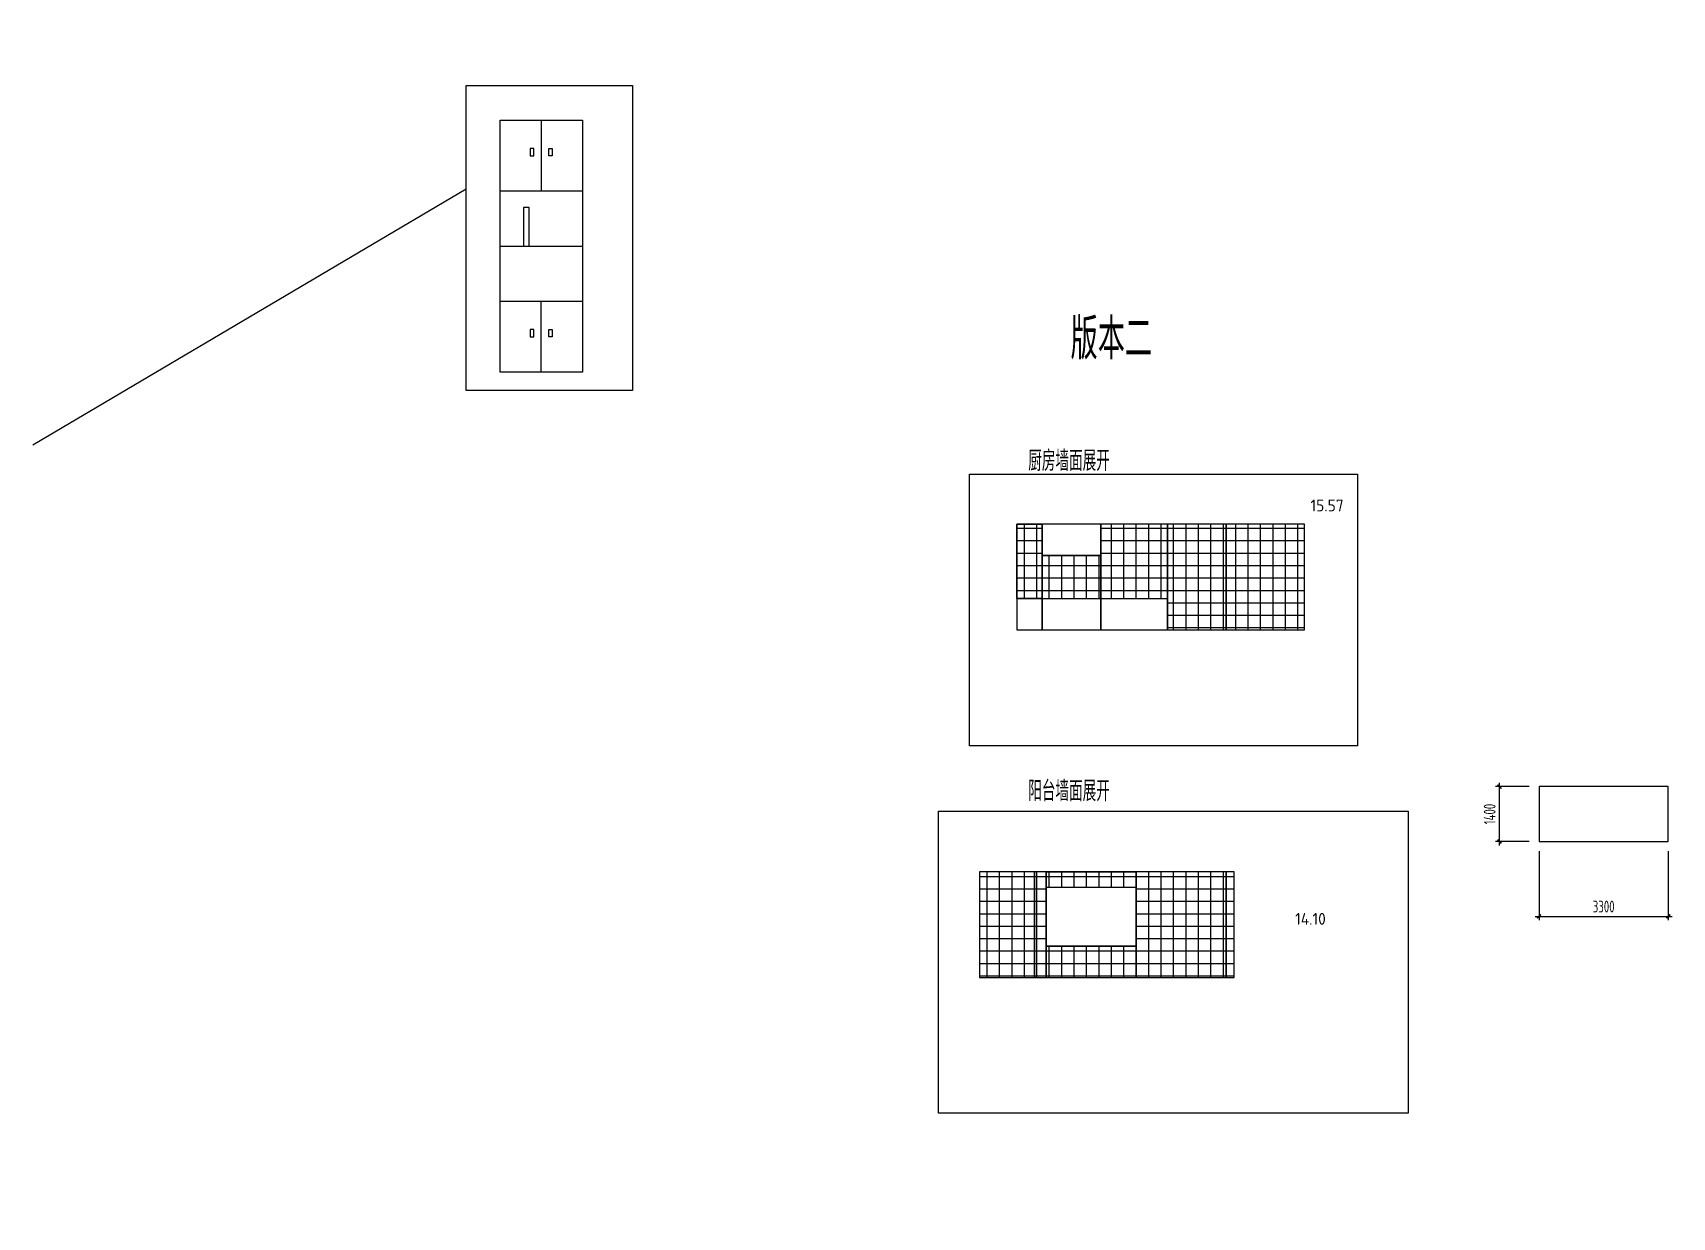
# Model space of a CAD drawing. Header units: millimetres. Extents: x -133666 to 880576, y -269375 to 86941.
# Drawn here: x -35166 to 6700, y -51246 to -21008 of the extents above; entities that cross this region are included whole.
import ezdxf

# ---------------------------------------------------------------- set-up
doc = ezdxf.new("R2010")
doc.units = ezdxf.units.MM
doc.header["$LTSCALE"] = 1000
doc.layers.get('0').update_dxf_attribs({"linetype": 'CONTINUOUS'})
doc.layers.get('Defpoints').update_dxf_attribs({"color": 6, "linetype": 'CONTINUOUS'})
for name, color, linetype in [('DIM', 3, 'CONTINUOUS'), ('PUB_TEXT', 7, 'CONTINUOUS'), ('W-尺寸', 5, 'CONTINUOUS')]:
    doc.layers.add(name, color=color, linetype=linetype)
doc.layers.add('S-ANNO-REVS', color=1, linetype='CONTINUOUS', true_color=0xff0000, plot=False)
doc.styles.add('DIM', font='', dxfattribs={"width": 0.7})
doc.styles.get("Standard").update_dxf_attribs({"font": 'tssdeng.shx', "bigfont": 'tssdchn.shx'})
doc.styles.add('ZZ', font='tssdeng.shx', dxfattribs={"width": 0.7, "bigfont": 'tssdchn.shx'})
doc.styles.get('DIM').set_extended_font_data('SimSun')
doc.dimstyles.new('50', dxfattribs={"dimscale": 50, "dimtxt": 2, "dimasz": 1, "dimexe": 1, "dimexo": 1, "dimgap": 1, "dimtad": 1, "dimdec": 0, "dimzin": 0, "dimdsep": 46, "dimtxsty": 'DIM', "dimblk": 'ARCHTICK', "dimcen": 0, "dimclrd": 5, "dimclre": 5, "dimclrt": 35, "dimadec": 0, "dimazin": 0, "dimtfac": 0.5, "dimtdec": 0, "dimtix": 1, "dimtmove": 2, "dimatfit": 2, "dimldrblk": 'A', "dimfxl": 0, "dimtolj": 1, "dimtzin": 0, "dimlwd": -1, "dimlwe": -1, "dimarcsym": 0})
doc.dimstyles.new('TSSD_100_100', dxfattribs={"dimtxt": 300, "dimasz": 100, "dimexe": 100, "dimexo": 250, "dimgap": 100, "dimtad": 1, "dimdec": 0, "dimzin": 0, "dimdsep": 46, "dimtxsty": 'ZZ', "dimblk": 'ARCHTICK', "dimcen": 0, "dimdle": 100, "dimclrd": 256, "dimclrt": 7, "dimadec": 0, "dimazin": 0, "dimtfac": 1, "dimtdec": 0, "dimtix": 1, "dimtmove": 2, "dimatfit": 3, "dimfxl": 0, "dimtolj": 1, "dimtzin": 0, "dimarcsym": 0})

# ---------------------------------------------------------------- blocks, each defined once
blk = doc.blocks.new('_ArchTick')
at = {"color": 0, "linetype": 'ByBlock', "const_width": 0.4}
blk.add_lwpolyline([(-0.5, -0.5), (0.5, 0.5)], dxfattribs=at)
blk = doc.blocks.new('*D90')
at = {"layer": 'Defpoints', "color": 0, "transparency": 16777216}
for p in [(3300, -41654), (6600, -41654), (6600, -43565)]:
    blk.add_point(p, dxfattribs=at)
at = {"layer": 'DIM', "color": 0, "lineweight": -2, "transparency": 16777216}
for p, q in [((3300, -41904), (3300, -43665)), ((6600, -41904), (6600, -43665))]:
    blk.add_line(p, q, dxfattribs=at)
at = {"layer": 'DIM', "lineweight": -2, "transparency": 16777216}
blk.add_line((3200, -43565), (6700, -43565), dxfattribs=at)
at = {"layer": 'DIM', "lineweight": -2, "transparency": 16777216, "xscale": 100, "yscale": 100, "zscale": 100, "rotation": 180}
blk.add_blockref('_ArchTick', (3300, -43565), dxfattribs=at)
at = {"layer": 'DIM', "lineweight": -2, "transparency": 16777216, "xscale": 100, "yscale": 100, "zscale": 100}
blk.add_blockref('_ArchTick', (6600, -43565), dxfattribs=at)
at = {"layer": 'DIM', "color": 7, "transparency": 16777216, "insert": (4950, -43315), "char_height": 300, "attachment_point": 5, "style": 'ZZ'}
blk.add_mtext('\\A1;3300', dxfattribs=at)
blk = doc.blocks.new('*D91')
at = {"layer": 'Defpoints', "color": 0, "transparency": 16777216}
for p in [(2288, -40254), (3300, -40254), (3300, -41654)]:
    blk.add_point(p, dxfattribs=at)
at = {"layer": 'DIM', "lineweight": -2, "transparency": 16777216}
blk.add_line((2288, -41754), (2288, -40154), dxfattribs=at)
at = {"layer": 'DIM', "color": 0, "lineweight": -2, "transparency": 16777216}
for p, q in [((3050, -40254), (2188, -40254)), ((3050, -41654), (2188, -41654))]:
    blk.add_line(p, q, dxfattribs=at)
at = {"layer": 'DIM', "lineweight": -2, "transparency": 16777216, "xscale": 100, "yscale": 100, "zscale": 100}
for p, rotation in [((2288, -40254), 90), ((2288, -41654), 270)]:
    blk.add_blockref('_ArchTick', p, dxfattribs=dict(at, rotation=rotation))
at = {"layer": 'DIM', "color": 7, "transparency": 16777216, "insert": (2038, -40954), "char_height": 300, "attachment_point": 5, "rotation": 90, "style": 'ZZ'}
blk.add_mtext('\\A1;1400', dxfattribs=at)
blk = doc.blocks.new('*D670')
at = {"layer": 'Defpoints', "color": 0, "transparency": 16777216}
for p in [(-30904, -17973), (-32504, -150167), (-32504, -152367)]:
    blk.add_point(p, dxfattribs=at)
at = {"layer": 'W-尺寸', "color": 5, "transparency": 16777216}
for p, q in [((-32504, -152067), (-32504, -152417)), ((-30904, -152367), (-32504, -152367)), ((-30904, -152067), (-30904, -152417))]:
    blk.add_line(p, q, dxfattribs=at)
at = {"layer": 'W-尺寸', "color": 5, "transparency": 16777216, "xscale": 50, "yscale": 50, "zscale": 50, "rotation": 180}
blk.add_blockref('_ArchTick', (-32504, -152367), dxfattribs=at)
at = {"layer": 'W-尺寸', "color": 5, "transparency": 16777216, "xscale": 50, "yscale": 50, "zscale": 50}
blk.add_blockref('_ArchTick', (-30904, -152367), dxfattribs=at)
at = {"layer": 'W-尺寸', "color": 35, "transparency": 16777216, "insert": (-31704, -152267), "char_height": 100, "attachment_point": 5, "style": 'DIM'}
blk.add_mtext('\\A1;1600', dxfattribs=at)
blk = doc.blocks.new('A')
for p, q in [((-0.37, 0), (-2.13, 0)), ((-1.44, 1.15), (-1.09, 1.44)), ((-1.44, 1.15), (-0.37, 0)), ((-1.44, -1.15), (-0.37, 0)), ((-1.09, 1.44), (0, 0)), ((-1.09, -1.44), (0, 0)), ((-1.44, -1.15), (-1.09, -1.44))]:
    blk.add_line(p, q)
for points in [[(-1.44, 1.15), (-1.09, 1.44), (-0.37, 0), (0, 0)], [(-1.44, -1.15), (-1.09, -1.44), (-0.37, 0), (0, 0)]]:
    blk.add_solid(points)

msp = doc.modelspace()

# ---------------------------------------------------------------- hatches: boundary and pattern name
at = {"layer": 'DIM'}
h = msp.add_hatch(dxfattribs=at)
h.set_pattern_fill('NET', color=256, scale=100, style=0)
h.paths.add_polyline_path([(-9387.5, -33551.7), (-10037.5, -33551.7), (-10037.5, -35451.7), (-9387.5, -35451.7), (-9387.5, -34351.7)], flags=17)
h = msp.add_hatch(dxfattribs=at)
h.set_pattern_fill('NET', color=256, scale=100, style=0)
h.paths.add_polyline_path([(-6187.5, -33551.7), (-7887.5, -33551.7), (-7887.5, -35451.7), (-6187.5, -35451.7)], flags=17)
h = msp.add_hatch(dxfattribs=at)
h.set_pattern_fill('NET', color=256, scale=100, style=0)
h.paths.add_polyline_path([(-4687.5, -33551.7), (-6187.5, -33551.7), (-6187.5, -35451.7), (-6187.5, -36251.7), (-4687.5, -36251.7)], flags=17)
h = msp.add_hatch(dxfattribs=at)
h.set_pattern_fill('NET', color=256, scale=100, style=0)
h.paths.add_polyline_path([(-4687.5, -36251.7), (-2687.5, -36251.7), (-2687.5, -33551.7), (-4687.5, -33551.7)])
h = msp.add_hatch(dxfattribs=at)
h.set_pattern_fill('NET', color=256, scale=100, style=0)
h.paths.add_polyline_path([(-7887.5, -34351.7), (-9387.5, -34351.7), (-9387.5, -35451.7), (-7887.5, -35451.7)], flags=17)
h = msp.add_hatch(dxfattribs=at)
h.set_pattern_fill('NET', color=256, scale=100, style=0)
h.paths.add_polyline_path([(-10987.5, -45130.5), (-9587.5, -45130.5), (-9587.5, -42430.5), (-10987.5, -42430.5)])
h = msp.add_hatch(dxfattribs=at)
h.set_pattern_fill('NET', color=256, scale=100, style=0)
h.paths.add_polyline_path([(-9587.5, -45130.5), (-9287.5, -45130.5), (-9287.5, -42430.5), (-9587.5, -42430.5)])
h = msp.add_hatch(dxfattribs=at)
h.set_pattern_fill('NET', color=256, scale=100, style=0)
h.paths.add_polyline_path([(-6987.5, -42830.5), (-9287.5, -42830.5), (-9287.5, -42430.5), (-6987.5, -42430.5)])
h = msp.add_hatch(dxfattribs=at)
h.set_pattern_fill('NET', color=256, scale=100, style=0)
h.paths.add_polyline_path([(-6987.5, -45130.5), (-4687.5, -45130.5), (-4687.5, -42430.5), (-6987.5, -42430.5)])
h = msp.add_hatch(dxfattribs=at)
h.set_pattern_fill('NET', color=256, scale=100, style=0)
h.paths.add_polyline_path([(-4687.5, -45130.5), (-4487.5, -45130.5), (-4487.5, -42430.5), (-4687.5, -42430.5)])
h = msp.add_hatch(dxfattribs=at)
h.set_pattern_fill('NET', color=256, scale=100, style=0)
h.paths.add_polyline_path([(-6987.5, -44330.5), (-9287.5, -44330.5), (-9287.5, -45130.5), (-6987.5, -45130.5)])

# ---------------------------------------------------------------- linework, layer by layer
at = {"layer": 'DIM', "color": 6}
for p, q in [((-9387.5, -34351.7), (-7887.5, -34351.7)), ((-10037.5, -35451.7), (-9387.5, -35451.7)), ((-9387.5, -35451.7), (-7887.5, -35451.7)), ((-7887.5, -35451.7), (-6187.5, -35451.7))]:
    msp.add_line(p, q, dxfattribs=at)
at = {"layer": 'DIM'}
for points in [[(-11249.3, -32273.1), (-1339.3, -32273.1), (-1339.3, -39216.3), (-11249.3, -39216.3)], [(-10037.5, -36251.7), (-9387.5, -36251.7), (-9387.5, -33551.7), (-10037.5, -33551.7)], [(-10037.5, -33551.7), (-9387.5, -33551.7), (-9387.5, -35451.7), (-10037.5, -35451.7)], [(-9387.5, -36251.7), (-7887.5, -36251.7), (-7887.5, -33551.7), (-9387.5, -33551.7)], [(-9387.5, -34351.7), (-7887.5, -34351.7), (-7887.5, -33551.7), (-9387.5, -33551.7)], [(-7887.5, -36251.7), (-6187.5, -36251.7), (-6187.5, -33551.7), (-7887.5, -33551.7)], [(-7887.5, -35451.7), (-6187.5, -35451.7), (-6187.5, -33551.7), (-7887.5, -33551.7)], [(-6187.5, -36251.7), (-4687.5, -36251.7), (-4687.5, -33551.7), (-6187.5, -33551.7)], [(-4687.5, -36251.7), (-2687.5, -36251.7), (-2687.5, -33551.7), (-4687.5, -33551.7)], [(-9387.5, -35451.7), (-7887.5, -35451.7), (-7887.5, -34351.7), (-9387.5, -34351.7)], [(6600, -40254.1), (3300, -40254.1), (3300, -41654.1), (6600, -41654.1)], [(-12034.4, -40883.3), (-40.4, -40883.3), (-40.4, -48588.6), (-12034.4, -48588.6)], [(-10987.5, -45130.5), (-9587.5, -45130.5), (-9587.5, -42430.5), (-10987.5, -42430.5)], [(-9587.5, -45130.5), (-9287.5, -45130.5), (-9287.5, -42430.5), (-9587.5, -42430.5)], [(-9287.5, -45130.5), (-6987.5, -45130.5), (-6987.5, -42430.5), (-9287.5, -42430.5)], [(-6987.5, -42830.5), (-9287.5, -42830.5), (-9287.5, -42430.5), (-6987.5, -42430.5)], [(-6987.5, -45130.5), (-4687.5, -45130.5), (-4687.5, -42430.5), (-6987.5, -42430.5)], [(-4687.5, -45130.5), (-4487.5, -45130.5), (-4487.5, -42430.5), (-4687.5, -42430.5)], [(-9287.5, -44330.5), (-6987.5, -44330.5), (-6987.5, -42830.5), (-9287.5, -42830.5)], [(-6987.5, -44330.5), (-9287.5, -44330.5), (-9287.5, -45130.5), (-6987.5, -45130.5)]]:
    msp.add_lwpolyline(points, close=True, dxfattribs=at)
at = {"layer": 'S-ANNO-REVS'}
for p, q in [((-22180.4, -23235.8), (-22180.4, -25050.8)), ((-35166, -31527.7), (-24098.9, -24993.8)), ((-23232.2, -26455.3), (-21128.6, -26455.3)), ((-23232.2, -27859.8), (-21128.6, -27859.8)), ((-22180.4, -29674.8), (-22180.4, -27859.8))]:
    msp.add_line(p, q, dxfattribs=at)
at = {"layer": 'S-ANNO-REVS', "color": 6}
msp.add_lwpolyline([(-24098.9, -22355.5), (-19851.3, -22355.5), (-19851.3, -30137), (-24098.9, -30137)], close=True, dxfattribs=at)
at = {"layer": 'S-ANNO-REVS'}
for points in [[(-23232.2, -23235.8), (-21128.6, -23235.8), (-21128.6, -29674.8), (-23232.2, -29674.8)], [(-23232.2, -23235.8), (-21128.6, -23235.8), (-21128.6, -25050.8), (-23232.2, -25050.8)], [(-22374.5, -23959.8), (-22462.2, -23959.8), (-22462.2, -24148.7), (-22374.5, -24148.7)], [(-21986.3, -23959.8), (-21898.6, -23959.8), (-21898.6, -24148.7), (-21986.3, -24148.7)], [(-22634, -26455.3), (-22489, -26455.3), (-22489, -25469.6), (-22634, -25469.6)], [(-22374.5, -28583.9), (-22462.2, -28583.9), (-22462.2, -28772.7), (-22374.5, -28772.7)], [(-21986.3, -28583.9), (-21898.6, -28583.9), (-21898.6, -28772.7), (-21986.3, -28772.7)]]:
    msp.add_lwpolyline(points, close=True, dxfattribs=at)

# ---------------------------------------------------------------- texts
at = {"layer": 'DIM'}
for s, p in [('15.57', (-2535.5, -33225.7)), ('14.10', (-2928, -43779))]:
    msp.add_text(s, height=300, dxfattribs=at).set_placement(p)
at = {"layer": 'PUB_TEXT', "style": 'ZZ', "width": 0.7}
msp.add_text('版本二', height=1043.93, dxfattribs=at).set_placement((-8664.1, -29343))
at = {"layer": 'PUB_TEXT', "color": 6, "style": 'ZZ', "width": 0.7}
for s, p in [('厨房墙面展开', (-9744.4, -32194.6)), ('阳台墙面展开', (-9744.4, -40625.7))]:
    msp.add_text(s, height=521.96, dxfattribs=at).set_placement(p)

# ---------------------------------------------------------------- dimensions: what is measured, and where the dimension line sits
at = {"layer": 'DIM'}
dim = msp.add_linear_dim(base=(2287.9, -40254.1), p1=(3300, -41654.1), p2=(3300, -40254.1), angle=270, dimstyle='TSSD_100_100', dxfattribs=at)
dim.commit()
dim.dimension.update_dxf_attribs({"geometry": '*D91', "text_midpoint": (2037.9, -40954.1)})
dim = msp.add_linear_dim(base=(6600, -43565), p1=(3300, -41654.1), p2=(6600, -41654.1), dimstyle='TSSD_100_100', dxfattribs=at)
dim.commit()
dim.dimension.update_dxf_attribs({"geometry": '*D90', "text_midpoint": (4950, -43315)})
at = {"layer": 'W-尺寸'}
dim = msp.add_linear_dim(base=(-32504.1, -152366.6), p1=(-30904.1, -17972.8), p2=(-32504.1, -150166.6), angle=180, dimstyle='50', dxfattribs=at)
dim.commit()
dim.dimension.update_dxf_attribs({"geometry": '*D670', "text_midpoint": (-31704.1, -152266.6)})

doc.saveas('drawing.dxf')
